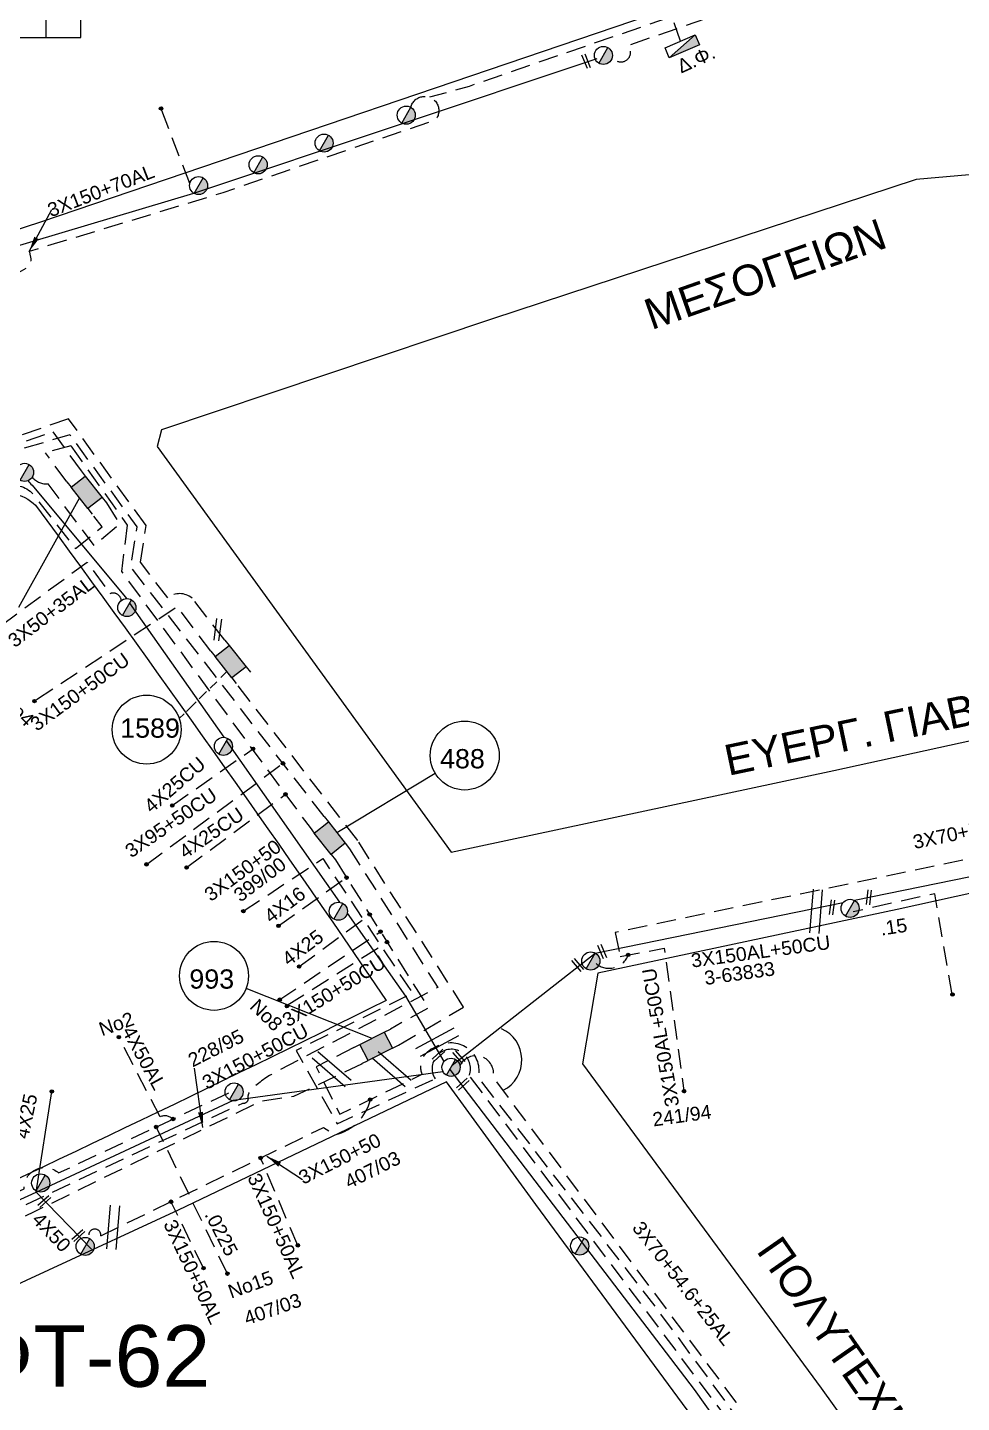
# Model space of a CAD drawing. Header units: millimetres. Extents: x 938 to 3112, y 793 to 1825.
# Drawn here: x 2440.3 to 2561.8, y 1128.3 to 1307 of the extents above; entities that cross this region are included whole.
import ezdxf
from ezdxf.enums import TextEntityAlignment as Align

# ---------------------------------------------------------------- set-up
doc = ezdxf.new("R2010")
doc.units = ezdxf.units.MM
doc.linetypes.add('DASHED', pattern=[19.05, 12.7, -6.35])
for name, color, linetype in [('Link Box 4 Διευθύνσεων', 7, 'Continuous'), ('Ασφαλειοκιβώτια Χ.Τ 9 αναχωρήσεων', 7, 'Continuous'), ('Γέφυρες Εναερίου Δικτύου', 7, 'Continuous'), ('Γυμνά εναέρια ΧΤ (3Φ)   3x50+35CU', 7, 'Continuous'), ('Γυμνά εναέρια ΧΤ (3Φ)   4x50AL', 7, 'Continuous'), ('Γυμνά εναέρια ΧΤ και ΦΟΠ (3Φ)   4x50+16AL', 7, 'Continuous'), ('Εναέρια παροχή ΧΤ 4x25', 7, 'SYN_LINE'), ('Επιγραφές - Σχήματα', 7, 'Continuous'), ('Καλώδια ΧΤ   3x150+50AL', 7, 'DASHED'), ('Καλώδια ΧΤ   3x150+50ALXLPE', 7, 'DASHED'), ('Καλώδια ΧΤ   3x150+50CU', 7, 'DASHED'), ('Καλώδια ΧΤ   3x150+70AL', 7, 'DASHED'), ('Καλώδια ΧΤ   3x150AL+50CU', 7, 'DASHED'), ('Καλώδια ΧΤ   3x95+50CU', 7, 'DASHED'), ('Καλώδια ΧΤ   4x25CU', 7, 'DASHED'), ('Καλώδια ΧΤ   4x50AL', 7, 'DASHED'), ('Μηχανική τομή', 7, 'Continuous'), ('Στύλος ΦΜ', 7, 'Continuous'), ('Στύλος ΦΜ @ 1', 7, 'Continuous'), ('Συνδέσεις', 7, 'Continuous'), ('Συνεστραμμένα ΧΤ   3x70+54.6+25AL', 7, 'SYN_LINE'), ('Τομή', 7, 'Continuous'), ('Υποσταθμοί', 7, 'Continuous'), ('Υπόβαθρο ΔΕΗ', 7, 'Continuous'), ('Υπόγεια Καλώδια Δικτύου ΧΤ   .15', 7, 'DASHED'), ('Υπόγεια καλώδια Παροχών ΧΤ   .0225', 7, 'DASHED'), ('Υπόγεια καλώδια Παροχών ΧΤ   4x6', 7, 'DASHED')]:
    doc.layers.add(name, color=color, linetype=linetype)
doc.styles.get("Standard").update_dxf_attribs({"font": 'arial.ttf'})
doc.linetypes.add('SYN_LINE', pattern='A,0.5,-0.0001,["/\\/\\/\\/",Standard,S=0.1,R=0,X=0,Y=-0.05],-0.25', length=0.7501)
doc.dimstyles.new('ISO-25', dxfattribs={"dimtxt": 2.5, "dimasz": 2.5, "dimexe": 1.25, "dimexo": 0.625, "dimtad": 1, "dimtxsty": 'Standard', "dimcen": 2.5, "dimaunit": 2, "dimazin": 0, "dimtfac": 1, "dimtmove": 0, "dimatfit": 3, "dimfxl": 1, "dimarcsym": 0})

# ---------------------------------------------------------------- blocks, each defined once
blk = doc.blocks.new('ΑΣΦΑΛΕΙΟΚΙΒΩΤΙΟ ΥΠΟΣΤΑΘΜΟΥ 9 ΑΝΑΧΩΡΗΣΕΩΝ')
at = {"layer": 'Ασφαλειοκιβώτια Χ.Τ 9 αναχωρήσεων', "ltscale": 40}
for p, q in [((-23.8, 40.36), (24.02, 40.36)), ((-9.72, 40.36), (-9.72, -40.64)), ((9.94, 40.36), (9.94, -40.64)), ((-23.8, 31.36), (24.02, 31.36)), ((-23.8, 22.36), (24.02, 22.36)), ((-23.8, 13.36), (24.02, 13.36)), ((-23.8, 4.36), (24.02, 4.36)), ((-23.8, -4.64), (24.02, -4.64)), ((-23.8, -13.64), (24.02, -13.64)), ((-23.8, -22.64), (24.02, -22.64)), ((-23.8, -31.64), (24.02, -31.64))]:
    blk.add_line(p, q, dxfattribs=at)
at = {"layer": 'Ασφαλειοκιβώτια Χ.Τ 9 αναχωρήσεων'}
blk.add_lwpolyline([(-23.8, -40.64), (24.02, -40.64), (24.02, 40.36), (-23.8, 40.36)], close=True, dxfattribs=at)
for s, p in [('1', (-18.22, 37.06)), ('2', (-18.02, 28.07)), ('3', (-18.09, 19.73)), ('4', (-17.94, 9.66)), ('5', (-18.55, 0.71)), ('6', (-18.4, -7.35)), ('7', (-18.34, -16.37)), ('8', (-18.19, -26.2)), ('9', (-18.02, -34.53))]:
    blk.add_text(s, height=3.6, rotation=270, dxfattribs=at).set_placement(p)
at = {"layer": 'Ασφαλειοκιβώτια Χ.Τ 9 αναχωρήσεων', "ltscale": 40}
for tag, height, p in [('ΟΝΟΜΑ', 5, (-0.16, 44.31)), ('ΚΕΙΜΕΝΟ 1', 2, (17.06, 35.59)), ('ΚΕΙΜΕΝΟ 2', 2, (17.06, 26.88)), ('ΚΕΙΜΕΝΟ 3', 2, (17.06, 17.69)), ('ΚΕΙΜΕΝΟ 4', 2, (17.06, 8.71)), ('ΚΕΙΜΕΝΟ 5', 2, (17.06, -0.13)), ('ΚΕΙΜΕΝΟ 6', 2, (17.06, -9.05)), ('ΚΕΙΜΕΝΟ 7', 2, (17.06, -18.13)), ('ΚΕΙΜΕΝΟ 8', 2, (17.06, -26.85)), ('ΚΕΙΜΕΝΟ 9', 2, (17.06, -35.99)), ('ΣΧ', 2, (-0.1, -42.64))]:
    blk.add_attdef(tag, text='', height=height, dxfattribs=at).set_placement(p, align=Align.MIDDLE_CENTER)
blk = doc.blocks.new('LINK BOX 4 ΑΝΑΧΩΡΗΣΕΩΝ')
at = {"layer": 'Link Box 4 Διευθύνσεων', "ltscale": 40}
blk.add_hatch(color=256, dxfattribs=at).paths.add_polyline_path([(-3.54, 0), (-3.54, -4.67), (3.54, -4.67), (3.54, 0)])
for p, q in [((-3.54, 0), (-5.33, 0)), ((5.33, 0), (3.54, 0)), ((-3.54, -4.67), (-5.33, -4.67)), ((5.33, -4.67), (3.54, -4.67))]:
    blk.add_line(p, q, dxfattribs=at)
blk.add_lwpolyline([(-3.54, -4.67), (-3.54, 0), (3.54, 0), (3.54, -4.67)], close=True, dxfattribs=at)
blk = doc.blocks.new('ΥΠΑΡΧΩΝ ΤΣΙΜΕΝΤΕΝΙΟΣ ΣΤΥΛΟΣ')
at = {"layer": 'Στύλος ΦΜ'}
blk.add_hatch(color=256, dxfattribs=at).paths.add_polyline_path([(-1.29, -2.28, 0.574793), (2.62, 0, 0.268822), (1.3, 2.27)])
blk.add_line((-1.29, -2.28), (1.3, 2.27), dxfattribs=at)
blk.add_circle((0, 0), 2.62, dxfattribs=at)
at = {"layer": 'Στύλος ΦΜ', "flags": 4}
for tag, p in [('ΑΡΙΘΜΟΣ', (-4.68, 8.05)), ('ΤΥΠΟΣ', (-4.91, 3.03))]:
    blk.add_attdef(tag, p, '', height=4, dxfattribs=at)
blk = doc.blocks.new('ΤΟΜΗ')
at = {"layer": 'Τομή', "ltscale": 40}
for p, q in [((-5.68, 0), (5.68, 0)), ((5.68, -2.33), (-5.68, -2.33))]:
    blk.add_line(p, q, dxfattribs=at)
blk = doc.blocks.new('υποσταθμος σε κλειστο χωρο')
at = {"layer": 'Υποσταθμοί', "ltscale": 40}
blk.add_hatch(color=256, dxfattribs=at).paths.add_polyline_path([(-9.52, -3.13), (9.52, -3.13), (9.52, 3.13)])
blk.add_lwpolyline([(-9.52, -3.13), (-9.52, 3.13), (9.52, 3.13), (9.52, -3.13)], close=True, dxfattribs=at)
blk.add_lwpolyline([(-9.52, -3.13), (9.52, 3.13)], dxfattribs=at)
blk = doc.blocks.new('ΥΠΑΡΧΩΝ ΥΠΟΣΤΑΘΜΟΣ ΣΕ ΚΛΕΙΣΤΟ ΧΩΡΟ')
at = {"layer": 'Υποσταθμοί'}
blk.add_blockref('υποσταθμος σε κλειστο χωρο', (0, 0), dxfattribs=at)
at = {"layer": 'Υποσταθμοί', "linetype": 'SYN_LINE', "ltscale": 40, "flags": 1}
for tag, p in [('ΜΕΤΑΣΧΗΜΑΤΙΣΜΟΣ', (10.66, 2.24)), ('ΙΣΧΥΣ', (10.64, -0.87)), ('ΑΡΙΘΜΟΣ', (10.77, -3.89))]:
    blk.add_attdef(tag, p, '', height=2, dxfattribs=at)
blk = doc.blocks.new('A$C3D507895')
at = {"layer": 'Υποσταθμοί', "xscale": 0.2250000000000227, "yscale": 0.2250000000000227, "zscale": 0.2250000000000227}
blk.add_blockref('ΥΠΑΡΧΩΝ ΥΠΟΣΤΑΘΜΟΣ ΣΕ ΚΛΕΙΣΤΟ ΧΩΡΟ', (2.14, 0.7), dxfattribs=at)
blk = doc.blocks.new('_ΣΥΝΔΕΣΗ')
at = {"layer": 'Συνδέσεις', "linetype": 'SYN_LINE', "ltscale": 40}
blk.add_hatch(color=256, dxfattribs=at).paths.add_polyline_path([(0.5, -0.01, 1), (-0.5, -0.01, 1)])
at = {"layer": 'Συνδέσεις'}
blk.add_circle((0, -0.01), 0.5, dxfattribs=at)
blk = doc.blocks.new('ΜΗΧΑΝΙΚΗ ΤΟΜΗ')
at = {"layer": 'Μηχανική τομή', "ltscale": 40}
for p, q in [((-1.89, 0.78), (1.89, 0.78)), ((1.89, 0), (-1.89, 0))]:
    blk.add_line(p, q, dxfattribs=at)

msp = doc.modelspace()

# ---------------------------------------------------------------- linework, layer by layer
at = {"layer": 'Γέφυρες Εναερίου Δικτύου', "color": 62, "linetype": 'DASHED', "ltscale": 0.2}
for p, q in [((2443.62, 1254.47), (2447.3, 1249.42)), ((2445.98, 1252.65), (2453.28, 1242.35)), ((2445.46, 1247.98), (2442.69, 1251.75))]:
    msp.add_line(p, q, dxfattribs=at)
at = {"layer": 'Γέφυρες Εναερίου Δικτύου', "color": 27, "linetype": 'DASHED', "ltscale": 0.2, "flags": 128}
msp.add_lwpolyline([(2461.43, 1286.73), (2457.71, 1296.47)], dxfattribs=at)
at = {"layer": 'Γέφυρες Εναερίου Δικτύου', "color": 62, "linetype": 'DASHED', "ltscale": 0.2, "flags": 128}
msp.add_lwpolyline([(2372.61, 1220.83), (2369.4, 1229.14), (2389.63, 1236.4, -0.129582), (2392.07, 1236.61), (2443.62, 1254.47)], format="xyb", dxfattribs=at)
at = {"layer": 'Γέφυρες Εναερίου Δικτύου', "color": 85, "linetype": 'DASHED', "ltscale": 0.2, "flags": 128}
msp.add_lwpolyline([(2478.9, 1204.48), (2453.77, 1236.92), (2454.59, 1242.14), (2445.86, 1254.09), (2439.1, 1252.08, 0.058868), (2436.8, 1251.09, -0.291105), (2434.87, 1249.83), (2405.23, 1240.27), (2361.07, 1224.55)], format="xyb", dxfattribs=at)
at = {"layer": 'Γέφυρες Εναερίου Δικτύου', "color": 62, "linetype": 'DASHED', "ltscale": 0.2, "flags": 128}
for points in [[(2445.98, 1252.65), (2442.69, 1251.75)], [(2450.59, 1245.23), (2452.33, 1242.51), (2449.02, 1239.66), (2443.04, 1247.69)], [(2453.28, 1242.35), (2452.57, 1236.3), (2477.07, 1203.03)]]:
    msp.add_lwpolyline(points, dxfattribs=at)
at = {"layer": 'Γέφυρες Εναερίου Δικτύου', "color": 85, "linetype": 'DASHED', "ltscale": 0.2, "flags": 128}
for points in [[(2480.37, 1198.85), (2492.46, 1179.58), (2487.52, 1176.86)], [(2472.97, 1190.27), (2481.82, 1196.54)]]:
    msp.add_lwpolyline(points, dxfattribs=at)
at = {"layer": 'Γέφυρες Εναερίου Δικτύου', "color": 62, "linetype": 'DASHED', "ltscale": 0.2}
msp.add_arc((2442.88, 1250.28), 2.59, 221.5168, 273.5124, dxfattribs=at)
at = {"layer": 'Γυμνά εναέρια ΧΤ (3Φ)   3x50+35CU', "color": 2, "linetype": 'DASHED', "ltscale": 0.2, "flags": 128}
msp.add_lwpolyline([(2436.91, 1229.32), (2448.08, 1237.54), (2451.06, 1233.44)], dxfattribs=at)
at = {"layer": 'Γυμνά εναέρια ΧΤ (3Φ)   3x50+35CU', "color": 2, "linetype": 'DASHED', "ltscale": 0.2}
msp.add_arc((2451.47, 1232.45), 1.07, 5.6025, 113.0238, dxfattribs=at)
at = {"layer": 'Γυμνά εναέρια ΧΤ (3Φ)   4x50AL', "color": 173, "linetype": 'SYN_LINE', "ltscale": 20, "flags": 128}
msp.add_lwpolyline([(2441.48, 1155.66), (2448.67, 1148.25)], dxfattribs=at)
at = {"layer": 'Γυμνά εναέρια ΧΤ και ΦΟΠ (3Φ)   4x50+16AL', "color": 27, "flags": 128}
msp.add_lwpolyline([(2514.36, 1302.94), (2461.93, 1285.43), (2427.19, 1275.09)], dxfattribs=at)
at = {"layer": 'Γυμνά εναέρια ΧΤ και ΦΟΠ (3Φ)   4x50+16AL', "color": 1, "linetype": 'DASHED', "ltscale": 0.2, "flags": 128}
msp.add_lwpolyline([(2483.83, 1172.36), (2474.92, 1168.08), (2470.68, 1167.48), (2441.21, 1153.11), (2395.56, 1131.78, -0.561874), (2387.69, 1130.59, -0.435328), (2388.9, 1136.9, -0.294551)], format="xyb", dxfattribs=at)
at = {"layer": 'Εναέρια παροχή ΧΤ 4x25', "color": 85, "linetype": 'DASHED', "ltscale": 0.2, "flags": 128}
msp.add_lwpolyline([(2475.65, 1184.97), (2484.83, 1191.73)], dxfattribs=at)
at = {"layer": 'Εναέρια παροχή ΧΤ 4x25', "color": 173, "ltscale": 15, "flags": 128}
msp.add_lwpolyline([(2441.48, 1155.66), (2443.5, 1168.75)], dxfattribs=at)
at = {"layer": 'Επιγραφές - Σχήματα', "linetype": 'Continuous', "ltscale": 0.2}
for p, q in [((2447.11, 1245.88), (2439.19, 1231.62)), ((2480.55, 1202.38), (2493.34, 1210.09)), ((2485.14, 1175.65), (2468.75, 1182.13))]:
    msp.add_line(p, q, dxfattribs=at)
for centre in [(2455.83, 1215.77), (2497.18, 1212.4), (2464.59, 1183.77)]:
    msp.add_circle(centre, 4.48, dxfattribs=at)
msp.add_arc((2500.16, 1172.84), 4.44, 297.3164, 65.9898, dxfattribs=at)
at = {"layer": 'Καλώδια ΧΤ   3x150+50AL', "color": 27, "linetype": 'DASHED', "ltscale": 0.2, "flags": 128}
msp.add_lwpolyline([(2444.05, 1360.93), (2453.34, 1356.25, 0.274035), (2455.59, 1356.41), (2457.28, 1357.28, -0.648484), (2461.9, 1353.6), (2529.55, 1321.17, -0.594299), (2530.19, 1308.71), (2518.32, 1304.63, -1.027411), (2516.57, 1302.89, -1.471312)], format="xyb", dxfattribs=at)
at = {"layer": 'Καλώδια ΧΤ   3x150+50AL', "color": 6, "linetype": 'DASHED', "ltscale": 0.2, "flags": 128}
msp.add_lwpolyline([(2468.39, 1192.16), (2478.72, 1199.01), (2490.39, 1181.5), (2475.26, 1174.07), (2480.59, 1164.52), (2493.32, 1170.41)], dxfattribs=at)
at = {"layer": 'Καλώδια ΧΤ   3x150+50AL', "color": 85, "linetype": 'DASHED', "ltscale": 0.2, "flags": 128}
msp.add_lwpolyline([(2473.13, 1180.68), (2486.45, 1189.66)], dxfattribs=at)
at = {"layer": 'Καλώδια ΧΤ   3x150+50AL', "color": 151, "linetype": 'DASHED', "ltscale": 0.2, "flags": 128}
msp.add_lwpolyline([(2449.87, 1149.99), (2478.83, 1164.08), (2480.35, 1163.1, 0.277422), (2484.92, 1167.71, -7.25201)], format="xyb", dxfattribs=at)
for points in [[(2475.48, 1148.74), (2470.65, 1160.1)], [(2463.23, 1145.79), (2458.99, 1154.43)]]:
    msp.add_lwpolyline(points, dxfattribs=at)
at = {"layer": 'Καλώδια ΧΤ   3x150+50AL', "color": 151, "linetype": 'DASHED', "ltscale": 0.2}
msp.add_arc((2449.09, 1150.07), 0.792, 353.7889, 214.0321, dxfattribs=at)
at = {"layer": 'Καλώδια ΧΤ   3x150+50ALXLPE', "color": 27, "linetype": 'DASHED', "ltscale": 0.2}
msp.add_lwpolyline([(2466.01, 1227.41), (2461.73, 1232.85, 0.358218), (2458.58, 1232.9), (2455.01, 1237.51), (2455.76, 1242.31), (2445.66, 1256.15), (2393.01, 1237.91, 0.0741), (2390.38, 1237.9), (2367.94, 1229.91), (2371.51, 1220.41)], format="xyb", dxfattribs=at)
at = {"layer": 'Καλώδια ΧΤ   3x150+50CU', "color": 1, "linetype": 'DASHED', "ltscale": 0.2, "flags": 128}
msp.add_lwpolyline([(2464.19, 1225.95), (2459.83, 1231.74), (2441.25, 1219.45)], dxfattribs=at)
at = {"layer": 'Καλώδια ΧΤ   3x150+50CU', "color": 30, "linetype": 'DASHED', "ltscale": 0.2, "flags": 128}
msp.add_lwpolyline([(2482.2, 1200.29), (2493.68, 1182.26), (2472.49, 1171.22, 0.088346), (2469.27, 1168.74, 0.223385), (2469, 1167.87, -0.529695), (2468.27, 1167.2), (2394.85, 1132.83, -0.638661), (2388.94, 1130.74, -0.486068), (2389.54, 1135.78, -0.438582)], format="xyb", dxfattribs=at)
at = {"layer": 'Καλώδια ΧΤ   3x150+50CU', "color": 85, "linetype": 'DASHED', "ltscale": 0.2, "flags": 128}
msp.add_lwpolyline([(2474.11, 1179.95), (2487.32, 1188.32)], dxfattribs=at)
at = {"layer": 'Καλώδια ΧΤ   3x150+50CU', "color": 173, "linetype": 'Continuous', "ltscale": 0.2, "flags": 128}
msp.add_lwpolyline([(2393.1, 1133.57), (2441.48, 1155.66), (2467.12, 1167.63), (2494.35, 1171.35)], dxfattribs=at)
at = {"layer": 'Καλώδια ΧΤ   3x150+50CU', "color": 151, "linetype": 'DASHED', "ltscale": 0.2, "flags": 128}
msp.add_lwpolyline([(2395.69, 1136.14), (2414.49, 1144.89, 0.373114), (2415.04, 1146.12, -0.855459), (2418.15, 1147.62), (2419.22, 1146.23), (2439.89, 1156.11, -0.662628), (2444.39, 1158.16), (2466.97, 1168.8)], format="xyb", dxfattribs=at)
at = {"layer": 'Καλώδια ΧΤ   3x150+70AL', "color": 30, "linetype": 'DASHED', "ltscale": 0.2}
msp.add_line((2525.22, 1305.23), (2524.12, 1308.43), dxfattribs=at)
at = {"layer": 'Καλώδια ΧΤ   3x150+70AL', "color": 30, "linetype": 'DASHED', "ltscale": 0.2, "flags": 128}
for points in [[(2450.37, 1351.41), (2452.39, 1355.78), (2529.07, 1319.03, -0.630956), (2529.07, 1310.14), (2497.74, 1299.36), (2492.61, 1297.94)], [(2490.17, 1296.65, -1.27776), (2493.35, 1294.98), (2465.72, 1285.53), (2440.56, 1277.91, -0.050448), (2440.8, 1276.62, -0.341591), (2440.25, 1275.76), (2438.29, 1274.65)], [(2364.92, 1224.48), (2387.58, 1233.39, -0.202224), (2389.42, 1233.35, 0.267631), (2390.78, 1233.48), (2405.46, 1238.78, -0.363845), (2409.47, 1240.08), (2436.41, 1249.17), (2437.3, 1247.2, -0.33376), (2441.06, 1246.37), (2446.57, 1239.3), (2450.05, 1242.11), (2448.76, 1243.79)]]:
    msp.add_lwpolyline(points, format="xyb", dxfattribs=at)
at = {"layer": 'Καλώδια ΧΤ   3x150+70AL', "color": 151, "linetype": 'DASHED', "ltscale": 0.2, "flags": 128}
msp.add_lwpolyline([(2482.77, 1174.44), (2477.88, 1171.96), (2480.93, 1165.78), (2491.65, 1170.98, -0.433916), (2493.34, 1174.49, -0.632185), (2499, 1171.1, 0.193184), (2499.3, 1170.07), (2522.21, 1140.42), (2541.1, 1114.83), (2556.97, 1091.86, 0.096468), (2559.15, 1089.72, -0.358283), (2560.73, 1084.64), (2554.65, 1059.58, -0.249108), (2551.82, 1054.1), (2540.82, 1046.33), (2545.47, 1038.36)], format="xyb", dxfattribs=at)
at = {"layer": 'Καλώδια ΧΤ   3x150+70AL', "color": 6, "linetype": 'DASHED', "ltscale": 0.2, "flags": 128}
for points in [[(2497.77, 1170.85, 1.612239), (2493.32, 1170.41)], [(2544.48, 1037.74), (2539.31, 1046.39), (2551.66, 1055.3, 0.271883), (2553.72, 1059.98), (2559.79, 1085.64, 0.351321), (2558.17, 1089.04, -0.14263), (2556.96, 1090.13), (2533.18, 1123.69), (2520.37, 1140.79), (2497.77, 1170.85)]]:
    msp.add_lwpolyline(points, format="xyb", dxfattribs=at)
at = {"layer": 'Καλώδια ΧΤ   3x150+70AL', "color": 5, "linetype": 'DASHED', "ltscale": 0.2, "flags": 128}
msp.add_lwpolyline([(2540.21, 1035.12), (2532.78, 1047.06), (2548.14, 1057.19, 0.159768), (2550.71, 1060.53), (2556.63, 1083.99, -0.318065), (2557.91, 1091.51, 0.396286), (2557.97, 1093.25), (2532.45, 1128.39), (2500.89, 1170.6, 0.876078), (2496.55, 1172.11)], format="xyb", dxfattribs=at)
at = {"layer": 'Καλώδια ΧΤ   3x150AL+50CU', "color": 5, "linetype": 'DASHED', "ltscale": 0.2, "flags": 128}
msp.add_lwpolyline([(2604.75, 1196.94, 0.547385), (2602.79, 1202.55), (2600.48, 1202.82, -0.16215), (2597.83, 1204.06), (2596.59, 1205.21, 0.23526), (2595.08, 1205.65), (2516.75, 1189.42)], format="xyb", dxfattribs=at)
for points in [[(2516.75, 1189.42), (2517.4, 1186.3)], [(2517.4, 1186.3), (2523.11, 1187.35), (2525.73, 1168.54)]]:
    msp.add_lwpolyline(points, dxfattribs=at)
at = {"layer": 'Καλώδια ΧΤ   3x150AL+50CU', "color": 5, "linetype": 'DASHED', "ltscale": 0.2}
msp.add_arc((2515.95, 1187.41), 2.66, 230.2656, 339.823, dxfattribs=at)
at = {"layer": 'Καλώδια ΧΤ   3x95+50CU', "color": 85, "linetype": 'DASHED', "ltscale": 0.2, "flags": 128}
msp.add_lwpolyline([(2455.81, 1198.25), (2473.55, 1211.38)], dxfattribs=at)
at = {"layer": 'Καλώδια ΧΤ   4x25CU', "color": 62, "ltscale": 0.2, "flags": 128}
msp.add_lwpolyline([(2459.15, 1205.91), (2469.67, 1213.28)], dxfattribs=at)
at = {"layer": 'Καλώδια ΧΤ   4x25CU', "color": 62, "linetype": 'DASHED', "ltscale": 0.2, "flags": 128}
msp.add_lwpolyline([(2461.02, 1197.86), (2473.88, 1207.37)], dxfattribs=at)
at = {"layer": 'Καλώδια ΧΤ   4x50AL', "color": 151, "linetype": 'DASHED', "ltscale": 0.2, "flags": 128}
msp.add_lwpolyline([(2457.57, 1165.44), (2452.21, 1175.82)], dxfattribs=at)
at = {"layer": 'Καλώδια ΧΤ   4x50AL', "color": 151, "linetype": 'DASHED', "ltscale": 0.2}
msp.add_arc((2458.21, 1164.07), 1.51, 46.5247, 115.0182, dxfattribs=at)
at = {"layer": 'Συνεστραμμένα ΧΤ   3x70+54.6+25AL', "color": 2, "linetype": 'SYN_LINE', "ltscale": 20, "flags": 128}
msp.add_lwpolyline([(2440.37, 1248.15, 0.057358), (2440.94, 1247.54), (2453.04, 1233.01), (2453.19, 1232.8)], format="xyb", dxfattribs=at)
for points in [[(2453.6, 1232.21), (2465.85, 1214.77)], [(2466.2, 1214.28), (2480.91, 1193.33)], [(2481.9, 1191.92), (2489.47, 1181.15), (2494.48, 1172.63)]]:
    msp.add_lwpolyline(points, dxfattribs=at)
at = {"layer": 'Συνεστραμμένα ΧΤ   3x70+54.6+25AL', "color": 62, "ltscale": 20, "flags": 128}
msp.add_lwpolyline([(2579.93, 1200.12), (2547.85, 1193.57)], dxfattribs=at)
at = {"layer": 'Συνεστραμμένα ΧΤ   3x70+54.6+25AL', "color": 5, "ltscale": 20, "flags": 128}
msp.add_lwpolyline([(2546.36, 1193.27), (2514.12, 1186.69)], dxfattribs=at)
at = {"layer": 'Συνεστραμμένα ΧΤ   3x70+54.6+25AL', "color": 5, "linetype": 'SYN_LINE', "ltscale": 20, "flags": 128}
msp.add_lwpolyline([(2514.12, 1186.69), (2495.54, 1172.14)], dxfattribs=at)
at = {"layer": 'Συνεστραμμένα ΧΤ   3x70+54.6+25AL', "color": 1, "linetype": 'SYN_LINE', "ltscale": 20, "flags": 128}
msp.add_lwpolyline([(2495.25, 1171.62), (2526.99, 1130.03), (2558.03, 1086.38), (2558.03, 1086.38)], dxfattribs=at)
at = {"layer": 'Υπόβαθρο ΔΕΗ', "flags": 128}
for points in [[(2408.4, 1375.26), (2358.35, 1288.62), (2337.74, 1253.81, 0.748999), (2343.03, 1248.4), (2386.04, 1263.52), (2442.07, 1281.76), (2528.35, 1311.07, 0.599426), (2529.97, 1317.6), (2467.11, 1348.13), (2408.4, 1375.26)], [(2408.4, 1375.26), (2358.35, 1288.62), (2337.74, 1253.81, 0.748999), (2343.03, 1248.4), (2386.04, 1263.52), (2442.07, 1281.76), (2528.35, 1311.07, 0.599426), (2529.97, 1317.6), (2467.11, 1348.13), (2408.4, 1375.26)], [(2678.28, 1244.05), (2676.39, 1293.58, 0.384181), (2673.57, 1297.46), (2615.96, 1292.56), (2555.86, 1287.24), (2500.67, 1269.12), (2457.78, 1254.72)], [(2678.28, 1244.05), (2676.39, 1293.58, 0.384181), (2673.57, 1297.46), (2615.96, 1292.56), (2555.86, 1287.24), (2500.67, 1269.12), (2457.78, 1254.72)], [(2356.73, 1217.16), (2401.94, 1234.15), (2435.1, 1246.01, -0.309559), (2441.4, 1244.92, -0.009292), (2486.98, 1180.58, -0.007422), (2418.79, 1147.93), (2392.62, 1135.33), (2377.68, 1163.41), (2352.42, 1209.18, -0.474665), (2356.73, 1217.16, -0.570458)], [(2356.73, 1217.16), (2401.94, 1234.15), (2435.1, 1246.01, -0.309559), (2441.4, 1244.92, -0.009292), (2486.98, 1180.58, -0.007422), (2418.79, 1147.93), (2392.62, 1135.33), (2377.68, 1163.41), (2352.42, 1209.18, -0.474665), (2356.73, 1217.16, -0.570458)], [(2398.3, 1124.67), (2419.51, 1090.01), (2424.49, 1081.25), (2444.8, 1053.67), (2459.02, 1034.29), (2472.87, 1014.86, 0.213736), (2480.45, 1014.27), (2516.5, 1037.7), (2544.98, 1056, 0.544418), (2547.45, 1070.71, 0.385819), (2554.89, 1087.04), (2531.09, 1120.62), (2506.42, 1154.07), (2494.8, 1170.01), (2459.91, 1153.33), (2426.16, 1137.74), (2398.3, 1124.67)], [(2398.3, 1124.67), (2419.51, 1090.01), (2424.49, 1081.25), (2444.8, 1053.67), (2459.02, 1034.29), (2472.87, 1014.86, 0.213736), (2480.45, 1014.27), (2516.5, 1037.7), (2544.98, 1056, 0.544418), (2547.45, 1070.71, 0.385819), (2554.89, 1087.04), (2531.09, 1120.62), (2506.42, 1154.07), (2494.8, 1170.01), (2459.91, 1153.33), (2426.16, 1137.74), (2398.3, 1124.67)]]:
    msp.add_lwpolyline(points, format="xyb", dxfattribs=at)
for points in [[(2457.78, 1254.72), (2457.2, 1252.56), (2495.42, 1199.86), (2545.15, 1210.44), (2624.92, 1227.93), (2674.59, 1238.74)], [(2465.48, 1222.53), (2466.27, 1223.31)], [(2462.64, 1219.75), (2463.63, 1220.72)], [(2464.07, 1221.15), (2464.94, 1222)], [(2461.01, 1218.14), (2462.28, 1219.39)], [(2460.07, 1217.22), (2460.71, 1217.84)], [(2514.47, 1184.13), (2512.49, 1172.36), (2543.52, 1130.18), (2572.09, 1090.39), (2576.74, 1092.85), (2585.12, 1130), (2597.31, 1183.91), (2600.61, 1198.5), (2596.85, 1201.95), (2553.42, 1192.39), (2514.47, 1184.13)], [(2514.47, 1184.13), (2512.49, 1172.36), (2543.52, 1130.18), (2572.09, 1090.39), (2576.74, 1092.85), (2585.12, 1130), (2597.31, 1183.91), (2600.61, 1198.5), (2596.85, 1201.95), (2553.42, 1192.39), (2514.47, 1184.13)]]:
    msp.add_lwpolyline(points, dxfattribs=at)
at = {"layer": 'Υπόγεια Καλώδια Δικτύου ΧΤ   .15', "color": 62, "linetype": 'DASHED', "ltscale": 0.2, "flags": 128}
msp.add_lwpolyline([(2560.57, 1181.35), (2558.29, 1194.45), (2547.69, 1192.09)], dxfattribs=at)
at = {"layer": 'Υπόγεια καλώδια Παροχών ΧΤ   .0225', "color": 151, "linetype": 'DASHED', "ltscale": 0.2, "flags": 128}
msp.add_lwpolyline([(2466.33, 1145.07), (2457.07, 1164.14)], dxfattribs=at)
at = {"layer": 'Υπόγεια καλώδια Παροχών ΧΤ   4x6', "color": 1, "linetype": 'DASHED', "ltscale": 0.2}
msp.add_lwpolyline([(2488.58, 1174.77), (2497.04, 1179.71), (2483.27, 1201.34), (2467.48, 1221.78)], dxfattribs=at)

# ---------------------------------------------------------------- block references
at = {"layer": 'Link Box 4 Διευθύνσεων'}
for p, xscale, yscale, zscale, rotation in [((2447.11, 1245.88), 0.5000000000002993, 0.5000000000002993, 0.5000000000002993, 128.2193379436323), ((2465.83, 1223.87), 0.5000000000002993, 0.5000000000002993, 0.5000000000002993, 128.2193379436323), ((2478.72, 1200.94), 0.5000000000002993, 0.5000000000002993, 0.5000000000002993, 128.2193379436323), ((2486.2, 1173.57), 0.5000000000001169, 0.5000000000001169, 0.5000000000001169, 206.925445213994)]:
    msp.add_blockref('LINK BOX 4 ΑΝΑΧΩΡΗΣΕΩΝ', p, dxfattribs=dict(at, xscale=xscale, yscale=yscale, zscale=zscale, rotation=rotation))
at = {"layer": 'Ασφαλειοκιβώτια Χ.Τ 9 αναχωρήσεων', "xscale": 0.5, "yscale": 0.5, "zscale": 0.5, "rotation": 90}
msp.add_blockref('ΑΣΦΑΛΕΙΟΚΙΒΩΤΙΟ ΥΠΟΣΤΑΘΜΟΥ 9 ΑΝΑΧΩΡΗΣΕΩΝ', (2426.94, 1317.62), dxfattribs=at).add_auto_attribs({'ΟΝΟΜΑ': 'ΦΤ-4Ν'})
at = {"layer": 'Επιγραφές - Σχήματα', "linetype": 'Continuous', "ltscale": 0.2, "rotation": 23.49424252977537}
msp.add_blockref('A$C3D507895', (2523.78, 1303.07), dxfattribs=at)
at = {"layer": 'Μηχανική τομή'}
for p, xscale, yscale, zscale, rotation in [((2512.77, 1302.55), 0.5000000000001216, 0.5000000000001216, 0.5000000000001216, 291.9454116841441), ((2544.73, 1192.7), 0.4999999999998853, 0.4999999999998853, 0.4999999999998853, 262.5652132146373), ((2549.52, 1194), 0.4999999999998853, 0.4999999999998853, 0.4999999999998853, 262.5652132146373), ((2514.87, 1186.85), 0.4999999999998619, 0.4999999999998619, 0.4999999999998619, 293.2529034314247), ((2511.72, 1185.05), 0.5000000000000054, 0.5000000000000054, 0.5000000000000054, 310.9170053322082), ((2493.89, 1173.3), 0.5000000000000221, 0.5000000000000221, 0.5000000000000221, 42.21953192855845), ((2496.27, 1173.1), 0.5000000000000054, 0.5000000000000054, 0.5000000000000054, 310.9170053322082), ((2497.07, 1169.55), 0.5000000000000221, 0.5000000000000221, 0.5000000000000221, 42.21953192855845), ((2442.66, 1154.32), 0.5000000000000221, 0.5000000000000221, 0.5000000000000221, 42.21953192855845), ((2447.08, 1149.9), 0.5000000000000221, 0.5000000000000221, 0.5000000000000221, 42.21953192855845)]:
    msp.add_blockref('ΜΗΧΑΝΙΚΗ ΤΟΜΗ', p, dxfattribs=dict(at, xscale=xscale, yscale=yscale, zscale=zscale, rotation=rotation))
at = {"layer": 'Στύλος ΦΜ @ 1', "ltscale": 40, "xscale": 0.4499999999998181, "yscale": 0.4499999999998181, "zscale": 0.4499999999998181}
for p in [(2515.21, 1303.38), (2515.21, 1303.38), (2489.58, 1295.62), (2489.58, 1295.62), (2478.9, 1291.99), (2478.9, 1291.99), (2470.33, 1289.17), (2470.33, 1289.17), (2462.58, 1286.47), (2462.58, 1286.47), (2439.96, 1249.2), (2453.26, 1231.63), (2453.26, 1231.63), (2465.81, 1213.59), (2465.81, 1213.59), (2547.28, 1192.54), (2547.28, 1192.54), (2480.75, 1192.17), (2513.57, 1185.7), (2513.57, 1185.7), (2495.4, 1171.89), (2495.4, 1171.89), (2467.2, 1168.69), (2467.2, 1168.69), (2442.06, 1156.85), (2442.06, 1156.85), (2447.84, 1148.61), (2447.84, 1148.61), (2512.13, 1148.66), (2512.13, 1148.66)]:
    msp.add_blockref('ΥΠΑΡΧΩΝ ΤΣΙΜΕΝΤΕΝΙΟΣ ΣΤΥΛΟΣ', p, dxfattribs=at)
at = {"layer": 'Συνδέσεις', "xscale": 0.4500000000000455, "yscale": 0.4500000000000455, "zscale": 0.4500000000000455}
for p in [(2457.7, 1296.5), (2441.24, 1219.48), (2469.67, 1213.28), (2473.56, 1211.39), (2459.16, 1205.92), (2473.88, 1207.37), (2455.81, 1198.26), (2461.02, 1197.86), (2481.82, 1196.54), (2468.4, 1192.17), (2484.83, 1191.74), (2472.97, 1190.27), (2486.23, 1189.52), (2487.07, 1188.17), (2518.44, 1186.5), (2475.65, 1184.98), (2560.6, 1181.35), (2473.13, 1180.68), (2474.07, 1179.84), (2452.21, 1175.82), (2443.5, 1168.76), (2525.69, 1168.79), (2484.89, 1167.7), (2459.25, 1165.17), (2457.07, 1164.14), (2470.66, 1160.11), (2458.99, 1154.43), (2475.48, 1148.75), (2463.23, 1145.8), (2466.33, 1145.08)]:
    msp.add_blockref('_ΣΥΝΔΕΣΗ', p, dxfattribs=at)
at = {"layer": 'Τομή'}
for p, xscale, yscale, zscale, rotation in [((2465.37, 1228.72), 0.2500000000000557, 0.2500000000000557, 0.2500000000000557, 262.6108972436106), ((2542.28, 1192.21), 0.5000000000000169, 0.5000000000000169, 0.5000000000000169, 85.42224922198176), ((2493.32, 1175.67), 0.4999999999999472, 0.4999999999999472, 0.4999999999999472, 28.37258962865103), ((2493.32, 1175.67), 0.4999999999999472, 0.4999999999999472, 0.4999999999999472, 28.37258962865103), ((2480.25, 1172.09), 0.5000000000000023, 0.5000000000000023, 0.5000000000000023, 319.1440772810274), ((2480.25, 1172.09), 0.5000000000000023, 0.5000000000000023, 0.5000000000000023, 319.1440772810274), ((2488.06, 1172.09), 0.5000000000000023, 0.5000000000000023, 0.5000000000000023, 319.1440772810274), ((2488.06, 1172.09), 0.5000000000000023, 0.5000000000000023, 0.5000000000000023, 319.1440772810274), ((2450.9, 1151.14), 0.5000000000000169, 0.5000000000000169, 0.5000000000000169, 85.42224922198176), ((2450.9, 1151.14), 0.5000000000000169, 0.5000000000000169, 0.5000000000000169, 85.42224922198176)]:
    msp.add_blockref('ΤΟΜΗ', p, dxfattribs=dict(at, xscale=xscale, yscale=yscale, zscale=zscale, rotation=rotation))

# ---------------------------------------------------------------- texts
at = {"layer": 'Γέφυρες Εναερίου Δικτύου', "linetype": 'DASHED', "ltscale": 0.2, "insert": (2470.9, 1191.96), "char_height": 1.8, "width": 10.8079, "attachment_point": 1, "rotation": 36.9724}
msp.add_mtext('4Χ16', dxfattribs=at)
at = {"layer": 'Γυμνά εναέρια ΧΤ (3Φ)   3x50+35CU'}
msp.add_text('3X50+35AL', height=1.8, rotation=37.4243, dxfattribs=at).set_placement((2443.38, 1231.07), align=Align.MIDDLE)
at = {"layer": 'Γυμνά εναέρια ΧΤ (3Φ)   4x50AL', "ltscale": 20}
msp.add_text('4X50', height=1.8, rotation=313.3431, dxfattribs=at).set_placement((2443.47, 1150.46), align=Align.MIDDLE)
at = {"layer": 'Εναέρια παροχή ΧΤ 4x25', "ltscale": 20}
for rotation, p in [(36.63, (2476.11, 1187.44)), (77.8292, (2440.15, 1165.54))]:
    msp.add_text('4X25', height=1.8, rotation=rotation, dxfattribs=at).set_placement(p, align=Align.MIDDLE)
at = {"layer": 'Επιγραφές - Σχήματα', "linetype": 'DASHED', "ltscale": 0.2, "attachment_point": 1}
for s, insert, char_height, width, rotation in [('Δ.Φ.', (2524.58, 1302.66), 1.8, 10.8079, 24.4809), ('ΜΕΣΟΓΕΙΩΝ', (2520.12, 1271.45), 4, 17.2922, 19.2992), ('ΕΥΕΡΓ. ΓΙΑΒΑΣΗ', (2530.62, 1213.67), 4, 48.5909, 11.8), ('Νο4', (2438.08, 1220.53), 1.8, 10.8079, 315.7656), ('399/00', (2466.93, 1194.71), 1.8, 10.8079, 36.9724), ('3-63833', (2528.21, 1184.36), 1.8, 10.8079, 7.9611), ('Νο8', (2470.36, 1180.94), 1.8, 10.8079, 315.7656), ('Νο2', (2449.42, 1177.61), 1.8, 10.8079, 19.4523), ('228/95', (2460.99, 1173.47), 1.8, 10.8079, 26.6725), ('241/94', (2521.48, 1165.98), 1.8, 10.8079, 7.9611), ('407/03', (2481.35, 1157.67), 1.8, 10.8079, 26.4557), ('ΠΟΛΥΤΕΧΝΕΙΟΥ', (2538.29, 1150.31), 4, 48.5909, 304.8354), ('Νο15', (2466.21, 1143.51), 1.8, 10.8079, 19.4523), ('407/03', (2468.28, 1140.04), 1.8, 10.8079, 19.4523)]:
    msp.add_mtext(s, dxfattribs=dict(at, insert=insert, char_height=char_height, width=width, rotation=rotation))
at = {"layer": 'Επιγραφές - Σχήματα', "linetype": 'Continuous', "ltscale": 0.2, "char_height": 2.5, "width": 8.9836, "attachment_point": 1}
for s, insert in [('1589', (2452.39, 1217.22)), ('488', (2493.97, 1213.24)), ('993', (2461.38, 1184.61))]:
    msp.add_mtext(s, dxfattribs=dict(at, insert=insert))
at = {"layer": 'Επιγραφές - Σχήματα', "linetype": 'DASHED', "ltscale": 0.2, "insert": (2432.2, 1138.37), "char_height": 8, "width": 24.9768, "attachment_point": 1}
msp.add_mtext('ΦΤ-62', dxfattribs=at)
at = {"layer": 'Καλώδια ΧΤ   3x150+50AL', "ltscale": 0.2}
for s, rotation, p in [('3X150+50', 26.7096, (2480.93, 1160.01)), ('3X150+50AL', 294.129, (2472.7, 1151.29)), ('3X150+50AL', 295.0823, (2461.88, 1145.31))]:
    msp.add_text(s, height=1.8, rotation=rotation, dxfattribs=at).set_placement(p, align=Align.MIDDLE)
at = {"layer": 'Καλώδια ΧΤ   3x150+50CU', "ltscale": 0.2}
for s, rotation, p in [('3X150+50CU', 36.1672, (2447.15, 1220.69)), ('3X150+50', 36.1672, (2468.3, 1197.48)), ('3X150+50CU', 31.6771, (2480.17, 1181.81)), ('3X150+50CU', 27.979, (2469.94, 1173.3))]:
    msp.add_text(s, height=1.8, rotation=rotation, dxfattribs=at).set_placement(p, align=Align.MIDDLE)
at = {"layer": 'Καλώδια ΧΤ   3x150+70AL', "ltscale": 0.2}
msp.add_text('3X150+70AL', height=1.8, rotation=21.0865, dxfattribs=at).set_placement((2449.88, 1285.81), align=Align.MIDDLE)
at = {"layer": 'Καλώδια ΧΤ   3x150AL+50CU', "ltscale": 0.2}
for rotation, p in [(7.6888, (2535.65, 1186.95)), (99.7709, (2522.64, 1175.76))]:
    msp.add_text('3X150AL+50CU', height=1.8, rotation=rotation, dxfattribs=at).set_placement(p, align=Align.MIDDLE)
at = {"layer": 'Καλώδια ΧΤ   3x95+50CU', "ltscale": 0.2}
msp.add_text('3X95+50CU', height=1.8, rotation=34.483, dxfattribs=at).set_placement((2458.99, 1203.67), align=Align.MIDDLE)
at = {"layer": 'Καλώδια ΧΤ   4x25CU', "ltscale": 0.2}
for rotation, p in [(40.7366, (2459.48, 1208.6)), (34.6991, (2464.25, 1202.35))]:
    msp.add_text('4X25CU', height=1.8, rotation=rotation, dxfattribs=at).set_placement(p, align=Align.MIDDLE)
at = {"layer": 'Καλώδια ΧΤ   4x50AL', "ltscale": 0.2}
msp.add_text('4X50AL', height=1.8, rotation=298.5624, dxfattribs=at).set_placement((2455.5, 1173.11), align=Align.MIDDLE)
at = {"layer": 'Συνεστραμμένα ΧΤ   3x70+54.6+25AL', "ltscale": 20}
for rotation, p in [(11.5957, (2565.07, 1203.1)), (307.9137, (2525.58, 1143.82))]:
    msp.add_text('3X70+54.6+25AL', height=1.8, rotation=rotation, dxfattribs=at).set_placement(p, align=Align.MIDDLE)
at = {"layer": 'Υπόγεια Καλώδια Δικτύου ΧΤ   .15', "ltscale": 0.2}
msp.add_text('.15', height=1.8, rotation=8.6593, dxfattribs=at).set_placement((2552.95, 1190.14), align=Align.MIDDLE)
at = {"layer": 'Υπόγεια καλώδια Παροχών ΧΤ   .0225', "ltscale": 0.2}
msp.add_text('.0225', height=1.8, rotation=297.093, dxfattribs=at).set_placement((2465.55, 1150.37), align=Align.MIDDLE)

# ---------------------------------------------------------------- leaders
at = {"layer": 'Επιγραφές - Σχήματα', "ltscale": 40}
for points in [[(2440.56, 1277.91), (2443.52, 1283.38)], [(2463.12, 1164.08), (2462.04, 1171.76)], [(2471.44, 1160.35), (2476.08, 1157.32)]]:
    msp.add_leader(points, dimstyle='ISO-25', override={"dimasz": 2, "dimtad": 0}, dxfattribs=at)

doc.saveas('drawing.dxf')
